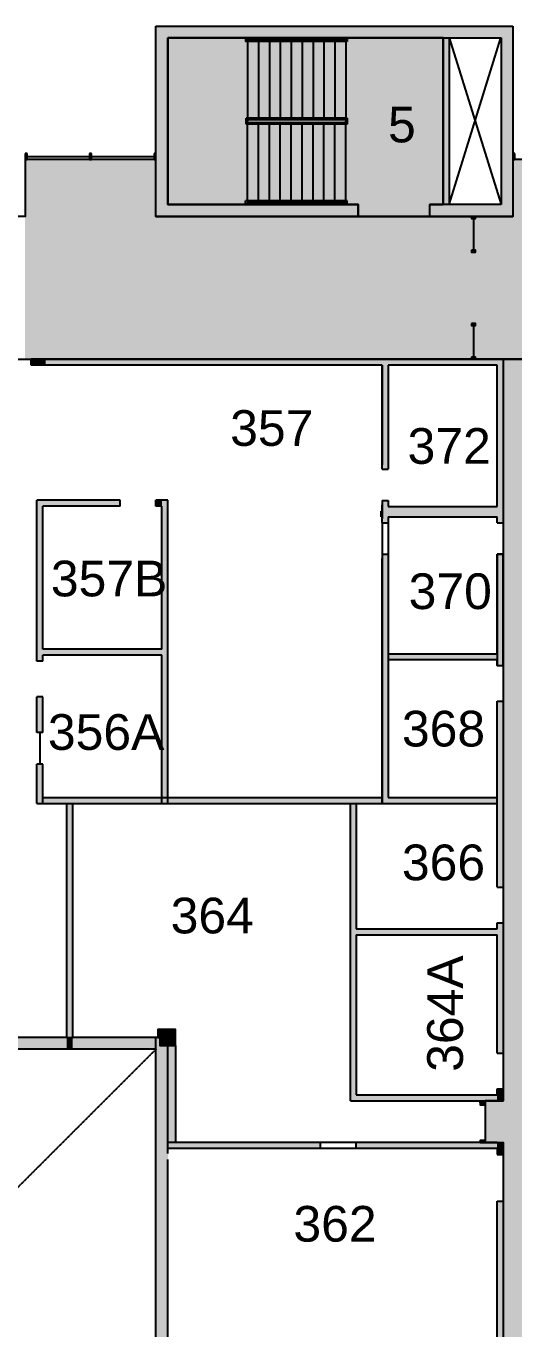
# Model space of a CAD drawing. Extents: x 2 to 4630, y -56 to 2885.
# Drawn here: x 1887 to 2379, y 1570 to 2885 of the extents above; entities that cross this region are included whole.
import ezdxf

# ---------------------------------------------------------------- set-up
doc = ezdxf.new("R2010")
doc.units = 0
doc.header["$LTSCALE"] = 0.004
doc.linetypes.add('HIDDEN', pattern=[0.375, 0.25, -0.125])
doc.layers.get('0').update_dxf_attribs({"linetype": 'CONTINUOUS'})
for name, color, linetype in [('CORRIDOR_HATCH', 253, 'CONTINUOUS'), ('SOLID', 7, 'CONTINUOUS'), ('STAIR', 251, 'CONTINUOUS'), ('TEXT', 7, 'CONTINUOUS'), ('WALL', 7, 'CONTINUOUS')]:
    doc.layers.add(name, color=color, linetype=linetype)
doc.styles.add('STYLE1', font='arial.ttf')

# ---------------------------------------------------------------- blocks, each defined once
blk = doc.blocks.new('AZMND')
for p, q in [((0, 0.5), (0, -0.5)), ((1, 0.5), (0, 0.5)), ((1, -0.5), (1, 0.5)), ((0, -0.5), (1, -0.5))]:
    blk.add_line(p, q)
blk = doc.blocks.new('*U107')
at = {"layer": 'SOLID'}
for points in [[(1349.6, 1856.5), (1349.6, 1872.5), (1351.8, 1856.5)], [(1351.8, 1856.5), (1349.6, 1872.5), (1351.8, 1872.5)], [(1351.8, 1542.5), (1351.8, 1872.5), (1357.8, 1536.5)], [(1357.8, 1536.5), (1351.8, 1872.5), (1357.8, 1872.5)], [(1357.8, 1192.5), (1357.8, 1872.5), (1365.6, 1192.5)], [(1365.6, 1192.5), (1357.8, 1872.5), (1365.6, 1872.5)], [(1365.6, 1192.5), (1365.6, 1869.5), (1369.8, 1192.5)], [(1369.8, 1192.5), (1365.6, 1869.5), (1369.8, 1869.5)], [(1369.8, 1852.5), (1369.8, 1869.5), (1685.6, 1852.5)], [(1685.6, 1852.5), (1369.8, 1869.5), (1685.6, 1869.5)], [(1685.6, 1852.5), (1685.6, 1872.5), (1693.6, 1852.5)], [(1693.6, 1852.5), (1685.6, 1872.5), (1693.6, 1872.5)], [(1693.6, 1852.5), (1693.6, 1872.5), (1699.6, 1852.5)], [(1699.6, 1852.5), (1693.6, 1872.5), (1699.6, 1872.5)], [(1699.6, 1852.5), (1699.6, 1872.5), (1701.6, 1852.5)], [(1701.6, 1852.5), (1699.6, 1872.5), (1701.6, 1872.5)], [(1701.6, 1852.5), (1701.6, 1864.5), (1927.8, 1852.5)], [(1927.8, 1852.5), (1701.6, 1864.5), (1927.8, 1864.5)], [(1927.8, 1852.5), (1927.8, 1864.5), (1933.8, 1852.5)], [(1933.8, 1852.5), (1927.8, 1864.5), (1933.8, 1864.5)], [(1933.8, 1852.5), (1933.8, 1864.5), (2017.8, 1852.5)], [(2017.8, 1852.5), (1933.8, 1864.5), (2017.8, 1864.5)]]:
    blk.add_solid(points, dxfattribs=at)
blk = doc.blocks.new('*U126')
at = {"layer": 'SOLID'}
for points in [[(2307.5, 2704.5), (2307.5, 2872.5), (2313.5, 2704.5)], [(2313.5, 2704.5), (2307.5, 2872.5), (2313.5, 2872.5)]]:
    blk.add_solid(points, dxfattribs=at)
blk = doc.blocks.new('*U134')
at = {"layer": 'SOLID'}
for points in [[(2377.8, 2750), (2377.8, 2756), (2379.8, 2750)], [(2379.8, 2750), (2377.8, 2756), (2379.8, 2756)], [(2448.8, 2750), (2448.8, 2756), (2450.8, 2750)], [(2450.8, 2750), (2448.8, 2756), (2450.8, 2756)], [(2519.8, 2750), (2519.8, 2756), (2521.8, 2750)], [(2521.8, 2750), (2519.8, 2756), (2521.8, 2756)]]:
    blk.add_solid(points, dxfattribs=at)
blk = doc.blocks.new('*U135')
at = {"layer": 'SOLID'}
for points in [[(1885.8, 2750), (1885.8, 2756), (1887.8, 2750)], [(1887.8, 2750), (1885.8, 2756), (1887.8, 2756)], [(1950.8, 2750), (1950.8, 2756), (1952.8, 2750)], [(1952.8, 2750), (1950.8, 2756), (1952.8, 2756)], [(2015.8, 2750), (2015.8, 2756), (2017.8, 2750)], [(2017.8, 2750), (2015.8, 2756), (2017.8, 2756)]]:
    blk.add_solid(points, dxfattribs=at)
blk = doc.blocks.new('*U208')
at = {"layer": 'SOLID'}
for points in [[(2344.8, 1798.5), (2344.8, 1800.5), (2349.8, 1798.5)], [(2349.8, 1798.5), (2344.8, 1800.5), (2349.8, 1800.5)]]:
    blk.add_solid(points, dxfattribs=at)
blk = doc.blocks.new('*U209')
at = {"layer": 'SOLID'}
for points in [[(2344.8, 1796.5), (2344.8, 1798.5), (2349.8, 1796.5)], [(2349.8, 1796.5), (2344.8, 1798.5), (2349.8, 1798.5)]]:
    blk.add_solid(points, dxfattribs=at)
blk = doc.blocks.new('*U210')
at = {"layer": 'SOLID'}
for points in [[(2344.8, 1758.5), (2344.8, 1760.5), (2349.8, 1758.5)], [(2349.8, 1758.5), (2344.8, 1760.5), (2349.8, 1760.5)]]:
    blk.add_solid(points, dxfattribs=at)
blk = doc.blocks.new('*U211')
at = {"layer": 'SOLID'}
for points in [[(2019.6, 1864.5), (2019.6, 1872.5), (2021.6, 1864.5)], [(2021.6, 1864.5), (2019.6, 1872.5), (2021.6, 1872.5)]]:
    blk.add_solid(points, dxfattribs=at)
blk = doc.blocks.new('*U212')
at = {"layer": 'SOLID'}
for points in [[(2029.8, 1758.5), (2029.6, 1758.5), (2029.8, 1856.5)], [(2029.8, 1758.5), (2029.8, 1856.5), (2037.6, 1758.5)], [(2037.6, 1758.5), (2029.8, 1856.5), (2037.6, 1856.5)]]:
    blk.add_solid(points, dxfattribs=at)
blk = doc.blocks.new('*U213')
at = {"layer": 'SOLID'}
for points in [[(2021.6, 1856.5), (2021.6, 1872.5), (2037.6, 1856.5)], [(2037.6, 1856.5), (2021.6, 1872.5), (2037.6, 1872.5)]]:
    blk.add_solid(points, dxfattribs=at)
blk = doc.blocks.new('*U236')
at = {"layer": 'SOLID'}
for points in [[(2361.8, 2239.5), (2361.8, 2352), (2367.8, 2239.5)], [(2367.8, 2239.5), (2361.8, 2352), (2367.8, 2352)]]:
    blk.add_solid(points, dxfattribs=at)
blk = doc.blocks.new('*U237')
at = {"layer": 'SOLID'}
for points in [[(2336, 2690.5), (2336, 2692.5), (2340, 2690.5)], [(2340, 2690.5), (2336, 2692.5), (2340, 2692.5)]]:
    blk.add_solid(points, dxfattribs=at)
blk = doc.blocks.new('*U238')
at = {"layer": 'SOLID'}
for points in [[(2336, 2656.5), (2336, 2658.5), (2340, 2656.5)], [(2340, 2656.5), (2336, 2658.5), (2340, 2658.5)]]:
    blk.add_solid(points, dxfattribs=at)
blk = doc.blocks.new('*U239')
at = {"layer": 'SOLID'}
for points in [[(2336, 2582.5), (2336, 2584.5), (2340, 2582.5)], [(2340, 2582.5), (2336, 2584.5), (2340, 2584.5)]]:
    blk.add_solid(points, dxfattribs=at)
blk = doc.blocks.new('*U240')
at = {"layer": 'SOLID'}
for points in [[(2336, 2548.5), (2336, 2550.5), (2340, 2548.5)], [(2340, 2548.5), (2336, 2550.5), (2340, 2550.5)]]:
    blk.add_solid(points, dxfattribs=at)
blk = doc.blocks.new('*U547')
at = {"layer": 'CORRIDOR_HATCH'}
for points in [[(2029.8, 2704.5), (2029.8, 2872.5), (2221.8, 2704.5)], [(2221.8, 2704.5), (2029.8, 2872.5), (2221.8, 2872.5)], [(2221.8, 2692.5), (2221.8, 2872.5), (2293.8, 2692.5)], [(2293.8, 2692.5), (2221.8, 2872.5), (2293.8, 2872.5)], [(2293.8, 2704.5), (2293.8, 2872.5), (2307.5, 2704.5)], [(2307.5, 2704.5), (2293.8, 2872.5), (2307.5, 2872.5)], [(1885.8, 2548.5), (1885.8, 2750), (2017.8, 2548.5)], [(2017.8, 2548.5), (1885.8, 2750), (2017.8, 2750)], [(2377.8, 2548.5), (2377.8, 2750), (2473.8, 2548.5)], [(2473.8, 2548.5), (2377.8, 2750), (2473.8, 2750)], [(2017.8, 2548.5), (2017.8, 2692.5), (2029.8, 2548.5)], [(2029.8, 2548.5), (2017.8, 2692.5), (2029.8, 2692.5)], [(2029.8, 2548.5), (2029.8, 2692.5), (2221.8, 2548.5)], [(2221.8, 2548.5), (2029.8, 2692.5), (2221.8, 2692.5)], [(2221.8, 2548.5), (2221.8, 2692.5), (2293.8, 2548.5)], [(2293.8, 2548.5), (2221.8, 2692.5), (2293.8, 2692.5)], [(2293.8, 2548.5), (2293.8, 2692.5), (2307.5, 2548.5)], [(2307.5, 2548.5), (2293.8, 2692.5), (2307.5, 2692.5)], [(2307.5, 2548.5), (2307.5, 2692.5), (2349.8, 2548.5)], [(2349.8, 2548.5), (2307.5, 2692.5), (2349.8, 2692.5)], [(2349.8, 2548.5), (2349.8, 2692.5), (2367.8, 2548.5)], [(2367.8, 2548.5), (2349.8, 2692.5), (2367.8, 2692.5)], [(2367.8, 2548.5), (2367.8, 2692.5), (2377.8, 2548.5)], [(2377.8, 2548.5), (2367.8, 2692.5), (2377.8, 2692.5)], [(2367.8, 844.5), (2367.8, 2548.5), (2377.8, 844.5)], [(2377.8, 844.5), (2367.8, 2548.5), (2377.8, 2548.5)], [(2377.8, 844.5), (2377.8, 2548.5), (2473.8, 844.5)], [(2473.8, 844.5), (2377.8, 2548.5), (2473.8, 2548.5)], [(2349.8, 1758.5), (2349.8, 1800.5), (2367.8, 1758.5)], [(2367.8, 1758.5), (2349.8, 1800.5), (2367.8, 1800.5)]]:
    blk.add_solid(points, dxfattribs=at)

msp = doc.modelspace()

# ---------------------------------------------------------------- linework, layer by layer
at = {"layer": 'CORRIDOR_HATCH'}
for points in [[(2029.8, 2872.5), (2029.8, 2704.5), (2221.8, 2704.5), (2221.8, 2692.5), (2293.8, 2692.5), (2293.8, 2704.5), (2307.5, 2704.5), (2307.5, 2872.5)], [(2367.8, 2548.5), (2367.8, 1800.5), (2349.8, 1800.5), (2349.8, 1758.5), (2367.8, 1758.5), (2367.8, 844.5), (2473.8, 844.5), (2473.8, 2548.5)]]:
    msp.add_lwpolyline(points, close=True, dxfattribs=at)
for points in [[(2521.8, 2750), (2377.8, 2750), (2377.8, 2692.5), (2017.8, 2692.5), (2017.8, 2750), (1885.8, 2750), (1885.8, 2692.5), (1510.5, 2692.5), (1510.5, 2745.3), (1366.5, 2745.3), (1366.5, 2692.5), (1110.5, 2692.5), (1110.5, 2704.5), (1062.5, 2704.5), (1062.5, 2692.5), (1009.8, 2692.5), (1009.8, 2750), (361.8, 2750)], [(913.8, 2548.5), (1009.8, 2548.5), (1622.6, 2548.5), (1622.6, 2529.5), (1684.8, 2529.5), (1684.8, 2548.5), (1702.8, 2548.5), (1702.8, 2524.5), (1736.8, 2524.5), (1736.8, 2548.5), (2367.8, 2548.5), (2473.8, 2548.5)]]:
    msp.add_lwpolyline(points, dxfattribs=at)
at = {"layer": 'SOLID'}
for p, q in [((2361.8, 2383.5), (2367.8, 2383.5)), ((2361.8, 2352), (2367.8, 2352)), ((1927.8, 1864.5), (1933.8, 1864.5)), ((2017.8, 1852.5), (2017.8, 1864.5))]:
    msp.add_line(p, q, dxfattribs=at)
for points in [[(2029.8, 2872.5), (2017.8, 2884.5), (2029.8, 2704.5), (2017.8, 2692.5)], [(2365.8, 2872.5), (2377.8, 2884.5), (2029.8, 2872.5), (2017.8, 2884.5)], [(2365.8, 2704.5), (2377.8, 2692.5), (2365.8, 2872.5), (2377.8, 2884.5)], [(2029.8, 2704.5), (2017.8, 2692.5), (2221.8, 2704.5), (2221.8, 2692.5)], [(2293.8, 2704.5), (2293.8, 2692.5), (2365.8, 2704.5), (2377.8, 2692.5)], [(1891.8, 2542.5), (1891.8, 2548.5), (1905.8, 2542.5), (1905.8, 2548.5)], [(1905.8, 2542.5), (2361.8, 2542.5), (1905.8, 2548.5), (2367.8, 2548.5)], [(2245.8, 2542.5), (2251.8, 2542.5), (2245.8, 2437.5), (2251.8, 2437.5)], [(2251.8, 2542.5), (2245.8, 2542.5), (2251.8, 2442), (2245.8, 2442)], [(2367.8, 2548.5), (2361.8, 2542.5), (2367.8, 2383.5), (2361.8, 2383.5)], [(1897.8, 2406.3), (1903.8, 2406.3), (1897.8, 2244), (1903.8, 2244)], [(1981.8, 2400.3), (1981.8, 2406.3), (1903.8, 2400.3), (1903.8, 2406.3)], [(2017.8, 2400.3), (2017.8, 2406.3), (2023.8, 2400.3), (2023.8, 2406.3)], [(2023.8, 2406.3), (2029.8, 2406.3), (2023.8, 2100.5), (2029.8, 2100.5)], [(2251.8, 2406), (2245.8, 2406), (2251.8, 2388), (2245.8, 2388)], [(2243.8, 2395.5), (2245.8, 2395.5), (2243.8, 2389.5), (2245.8, 2389.5)], [(2251.8, 2401.5), (2245.8, 2401.5), (2251.8, 2383.5), (2245.8, 2383.5)], [(2367.8, 2400), (2367.8, 2394), (2251.8, 2400), (2251.8, 2394)], [(2251.8, 2395.5), (2361.8, 2395.5), (2251.8, 2389.5), (2361.8, 2389.5)], [(2251.8, 2352), (2245.8, 2352), (2251.8, 2100.5), (2245.8, 2100.5)], [(2245.8, 2347.5), (2251.8, 2347.5), (2245.8, 2100.5), (2251.8, 2100.5)], [(1903.8, 2250), (1903.8, 2256), (2023.8, 2250), (2023.8, 2256)], [(2251.8, 2251.5), (2251.8, 2245.5), (2361.8, 2251.5), (2361.8, 2245.5)], [(1897.8, 2208), (1903.8, 2208), (1897.8, 2172), (1903.8, 2172)], [(2361.8, 2203.5), (2367.8, 2203.5), (2361.8, 2016), (2367.8, 2016)], [(1897.8, 2140), (1903.8, 2140), (1897.8, 2100.5), (1903.8, 2100.5)], [(1903.8, 2106.5), (2245.8, 2106.5), (1903.8, 2100.5), (2245.8, 2100.5)], [(2245.8, 2100.5), (2251.8, 2106.5), (2361.8, 2100.5), (2361.8, 2106.5)], [(1927.8, 2100.5), (1933.8, 2100.5), (1927.8, 1864.5), (1933.8, 1864.5)], [(2213.8, 2100.5), (2219.8, 2100.5), (2213.8, 1800.5), (2219.8, 1800.5)], [(2245.8, 2100.5), (2251.8, 2101.5), (2245.8, 2100.5), (2251.8, 2100.5)], [(2219.8, 1974), (2219.8, 1968), (2361.8, 1974), (2361.8, 1968)], [(2361.8, 1980), (2367.8, 1980), (2361.8, 1848.5), (2367.8, 1848.5)], [(2029.8, 1864.5), (2017.8, 1852.5), (2029.8, 1192.5), (2017.8, 1192.5)], [(2017.8, 1864.5), (2029.8, 1864.5), (2017.9, 1710), (2029.5, 1710.5)], [(2219.8, 1800.5), (2219.8, 1806.5), (2361.8, 1800.5), (2361.8, 1806.5)], [(2361.8, 1800.5), (2367.8, 1800.5), (2361.8, 1812.5), (2367.8, 1812.5)], [(2029.8, 1758.5), (2029.8, 1752.5), (2183.8, 1758.5), (2183.8, 1752.5)], [(2361.8, 1758.5), (2361.8, 1752.5), (2219.8, 1758.5), (2219.8, 1752.5)], [(2225.1, 1758.5), (2361.8, 1758.5), (2225.1, 1752.5), (2361.8, 1752.5)], [(2361.8, 1758.5), (2367.8, 1758.5), (2361.8, 1746.5), (2367.8, 1746.5)], [(2361.8, 1699.5), (2367.8, 1699.5), (2361.8, 1237.5), (2367.8, 1237.5)]]:
    msp.add_solid(points, dxfattribs=at)
at = {"layer": 'STAIR'}
for p, q in [((2108.2, 2871.9), (2108.2, 2868.9)), ((2210.7, 2868.9), (2108.2, 2868.9)), ((2109.7, 2871.9), (2109.7, 2870.4)), ((2209.2, 2870.4), (2109.7, 2870.4)), ((2110.2, 2868.9), (2110.2, 2791.5)), ((2121.2, 2868.9), (2121.2, 2791.5)), ((2132.2, 2868.9), (2132.2, 2791.5)), ((2143.2, 2868.9), (2143.2, 2791.5)), ((2154.2, 2868.9), (2154.2, 2791.5)), ((2165.2, 2868.9), (2165.2, 2791.5)), ((2176.2, 2868.9), (2176.2, 2791.5)), ((2187.2, 2868.9), (2187.2, 2791.5)), ((2198.2, 2868.9), (2198.2, 2791.5)), ((2209.2, 2871.9), (2209.2, 2870.4)), ((2209.2, 2868.9), (2209.2, 2791.5)), ((2210.7, 2871.9), (2210.7, 2868.9)), ((2108.7, 2791.5), (2108.7, 2785.5)), ((2108.7, 2785.5), (2108.7, 2791.5)), ((2210.7, 2791.5), (2108.7, 2791.5)), ((2209.2, 2790), (2110.2, 2790)), ((2110.2, 2790), (2110.2, 2788.5)), ((2110.2, 2787), (2110.2, 2788.5)), ((2209.2, 2787), (2110.2, 2787)), ((2209.2, 2790), (2209.2, 2788.5)), ((2209.2, 2787), (2209.2, 2788.5)), ((2210.7, 2785.5), (2210.7, 2791.5)), ((2210.7, 2791.5), (2210.7, 2785.5)), ((2210.7, 2785.5), (2108.7, 2785.5)), ((2110.2, 2708.1), (2110.2, 2785.5)), ((2121.2, 2708.1), (2121.2, 2785.5)), ((2132.2, 2708.1), (2132.2, 2785.5)), ((2143.2, 2708.1), (2143.2, 2785.5)), ((2154.2, 2708.1), (2154.2, 2785.5)), ((2165.2, 2708.1), (2165.2, 2785.5)), ((2176.2, 2708.1), (2176.2, 2785.5)), ((2187.2, 2708.1), (2187.2, 2785.5)), ((2198.2, 2708.1), (2198.2, 2785.5)), ((2209.2, 2708.1), (2209.2, 2785.5)), ((2210.7, 2708.1), (2108.2, 2708.1)), ((2108.2, 2705.1), (2108.2, 2708.1)), ((2210.7, 2705.1), (2210.7, 2708.1)), ((2209.2, 2706.6), (2109.7, 2706.6)), ((2109.7, 2705.1), (2109.7, 2706.6)), ((2209.2, 2705.1), (2209.2, 2706.6))]:
    msp.add_line(p, q, dxfattribs=at)
at = {"layer": 'WALL'}
for p, q in [((2017.8, 2692.5), (2017.8, 2884.5)), ((2017.8, 2884.5), (2377.8, 2884.5)), ((2377.8, 2884.5), (2377.8, 2764.5)), ((2029.8, 2704.5), (2029.8, 2872.5)), ((2029.8, 2872.5), (2299.8, 2872.5)), ((2299.8, 2872.5), (2365.8, 2872.5)), ((2307.5, 2872.5), (2307.5, 2704.5)), ((2313.5, 2872.5), (2313.5, 2704.5)), ((2313.5, 2704.5), (2365.6, 2872.5)), ((2313.5, 2872.5), (2365.8, 2704.5)), ((2365.8, 2872.5), (2365.8, 2704.5)), ((2377.8, 2764.5), (2377.8, 2692.5)), ((1887.8, 2753), (1950.8, 2753)), ((1952.8, 2753), (2015.8, 2753)), ((2221.8, 2704.5), (2029.8, 2704.5)), ((2221.8, 2692.5), (2221.8, 2704.5)), ((2299.8, 2704.5), (2293.8, 2704.5)), ((2293.8, 2692.5), (2293.8, 2704.5)), ((2365.8, 2704.5), (2299.8, 2704.5)), ((2017.8, 2692.5), (2221.8, 2692.5)), ((2293.8, 2692.5), (2377.8, 2692.5)), ((2338, 2690.5), (2338, 2658.5)), ((2338, 2582.5), (2338, 2550.5)), ((1891.8, 2542.5), (1891.8, 2548.5)), ((1905.8, 2548.5), (1891.8, 2548.5)), ((1905.8, 2542.5), (1891.8, 2542.5)), ((2367.8, 2548.5), (1905.8, 2548.5)), ((1905.8, 2542.5), (1905.8, 2548.5)), ((1905.8, 2542.5), (1905.8, 2548.5)), ((2245.8, 2542.5), (1905.8, 2542.5)), ((2245.8, 2437.5), (2245.8, 2542.5)), ((2245.8, 2542.5), (2245.8, 2442)), ((2361.8, 2542.5), (2251.8, 2542.5)), ((2251.8, 2542.5), (2251.8, 2437.5)), ((2251.8, 2542.5), (2251.8, 2442)), ((2361.8, 2400), (2361.8, 2542.5)), ((2367.8, 2548.5), (2367.8, 2383.5)), ((2245.8, 2437.5), (2251.8, 2437.5)), ((1897.8, 2244), (1897.8, 2406.3)), ((1981.8, 2406.3), (1897.8, 2406.3)), ((1981.8, 2400.3), (1981.8, 2406.3)), ((2017.8, 2400.3), (2017.8, 2406.3)), ((2029.8, 2406.3), (2017.8, 2406.3)), ((2029.8, 2100.5), (2029.8, 2406.3)), ((2245.8, 2406), (2251.8, 2406)), ((2245.8, 2406), (2245.8, 2388)), ((2251.8, 2406), (2251.8, 2400)), ((1903.8, 2256), (1903.8, 2400.3)), ((1981.8, 2400.3), (1903.8, 2400.3)), ((1903.8, 2395.5), (1903.8, 2395.5)), ((2023.8, 2400.3), (2017.8, 2400.3)), ((2023.8, 2256), (2023.8, 2400.3)), ((2245.8, 2395.5), (2245.8, 2401.5)), ((2251.8, 2400), (2361.8, 2400)), ((2245.8, 2383.5), (2245.8, 2389.5)), ((2245.8, 2383.5), (2251.8, 2383.5)), ((2245.8, 2383.5), (2245.8, 2352)), ((2251.8, 2389.5), (2361.8, 2389.5)), ((2251.8, 2389.5), (2251.8, 2383.5)), ((2251.8, 2383.5), (2251.8, 2352)), ((2361.8, 2383.5), (2361.8, 2389.5)), ((2245.8, 2352), (2245.8, 2100.5)), ((2245.8, 2352), (2251.8, 2352)), ((2245.8, 2100.5), (2245.8, 2347.5)), ((2251.8, 2352), (2251.8, 2106.5)), ((2251.8, 2347.5), (2251.8, 2251.5)), ((2361.8, 2251.5), (2361.8, 2352)), ((2367.8, 2352), (2367.8, 2239.5)), ((2023.8, 2256), (1903.8, 2256)), ((2023.8, 2250), (1903.8, 2250)), ((1903.8, 2244), (1903.8, 2250)), ((2023.8, 2100.5), (2023.8, 2250)), ((2251.8, 2251.5), (2361.8, 2251.5)), ((1903.8, 2244), (1897.8, 2244)), ((2251.8, 2245.5), (2361.8, 2245.5)), ((2361.8, 2239.5), (2361.8, 2245.5)), ((2361.8, 2239.5), (2367.8, 2239.5)), ((1897.8, 2172), (1897.8, 2208)), ((1903.8, 2208), (1897.8, 2208)), ((1903.8, 2172), (1903.8, 2208)), ((2361.8, 2095.5), (2361.8, 2203.5)), ((2361.8, 2203.5), (2367.8, 2203.5)), ((2367.8, 2203.5), (2367.8, 2016)), ((1903.8, 2172), (1897.8, 2172)), ((1900.8, 2172), (1900.8, 2140)), ((1897.8, 2100.5), (1897.8, 2140)), ((1903.8, 2140), (1897.8, 2140)), ((1903.8, 2100.5), (1903.8, 2140)), ((1903.8, 2106.5), (2245.8, 2106.5)), ((2251.8, 2106.5), (2361.8, 2106.5)), ((2361.8, 2016), (2361.8, 2112)), ((1897.8, 2100.5), (2245.8, 2100.5)), ((1927.8, 1864.5), (1927.8, 2100.5)), ((1933.8, 1864.5), (1933.8, 2100.5)), ((2213.8, 1800.5), (2213.8, 2100.5)), ((2219.8, 2100.5), (2219.8, 1974)), ((2245.8, 2100.5), (2361.8, 2100.5)), ((2361.8, 2016), (2367.8, 2016)), ((2219.8, 1974), (2361.8, 1974)), ((2361.8, 1980), (2367.8, 1980)), ((2361.8, 1974), (2361.8, 1980)), ((2367.8, 1980), (2367.8, 1848.5)), ((2219.8, 1968), (2361.8, 1968)), ((2219.8, 1968), (2219.8, 1806.5)), ((2361.8, 1848.5), (2361.8, 1968)), ((2361.8, 1926.2), (2361.8, 1968)), ((2037.6, 1872.5), (2019.6, 1872.5)), ((2019.6, 1872.5), (2019.6, 1864.5)), ((1927.8, 1864.5), (1701.6, 1864.5)), ((2029.8, 1864.5), (1933.8, 1864.5)), ((2029.8, 1747.5), (2029.8, 1864.5)), ((2017.8, 1852.5), (1369.8, 1852.5)), ((2017.8, 1204.5), (2017.8, 1852.5)), ((2361.8, 1848.5), (2367.8, 1848.5)), ((2213.8, 1800.5), (2367.8, 1800.5)), ((2219.8, 1806.5), (2361.8, 1806.5)), ((2361.8, 1812.5), (2367.8, 1812.5)), ((2361.8, 1806.5), (2361.8, 1812.5)), ((2367.8, 1812.5), (2367.8, 1800.5)), ((2183.8, 1758.5), (2029.8, 1758.5)), ((2183.8, 1752.5), (2029.8, 1752.5)), ((2183.8, 1752.5), (2029.8, 1752.5)), ((2183.8, 1752.5), (2183.8, 1758.5)), ((2219.8, 1758.5), (2183.8, 1758.5)), ((2219.8, 1752.5), (2183.8, 1752.5)), ((2361.8, 1758.5), (2219.8, 1758.5)), ((2219.8, 1752.5), (2219.8, 1758.5)), ((2361.8, 1752.5), (2219.8, 1752.5)), ((2361.8, 1752.5), (2219.8, 1752.5)), ((2361.8, 1758.5), (2367.8, 1758.5)), ((2361.8, 1752.5), (2361.8, 1746.5)), ((2367.8, 1758.5), (2367.8, 1746.5)), ((2367.8, 1758.5), (2367.8, 1746.5)), ((2029.8, 1459.5), (2029.8, 1741.5)), ((2361.8, 1746.5), (2367.8, 1746.5)), ((2361.8, 1746.5), (2367.8, 1746.5)), ((2361.8, 1459.5), (2361.8, 1699.5)), ((2361.8, 1699.5), (2367.8, 1699.5)), ((2361.8, 1699.5), (2367.8, 1699.5)), ((2367.8, 1699.5), (2367.8, 1237.5))]:
    msp.add_line(p, q, dxfattribs=at)
at = {"layer": 'WALL', "linetype": 'HIDDEN'}
for p, q in [((1905.8, 2548.5), (1903.8, 2548.5)), ((1905.8, 2542.5), (1903.8, 2542.5)), ((2017.8, 1852.5), (1369.8, 1204.5))]:
    msp.add_line(p, q, dxfattribs=at)
at = {"layer": 'WALL'}
for points in [[(2336, 2692.5), (2336, 2690.5), (2340, 2690.5), (2340, 2692.5), (2336, 2692.5)], [(2336, 2658.5), (2336, 2656.5), (2340, 2656.5), (2340, 2658.5), (2336, 2658.5)], [(2336, 2584.5), (2336, 2582.5), (2340, 2582.5), (2340, 2584.5), (2336, 2584.5)], [(2336, 2550.5), (2336, 2548.5), (2340, 2548.5), (2340, 2550.5), (2336, 2550.5)], [(2361.8, 2352), (2361.8, 2239.5), (2367.8, 2239.5), (2367.8, 2352), (2361.8, 2352)], [(2019.6, 1864.5), (2021.6, 1864.5), (2021.6, 1872.5), (2019.6, 1872.5), (2019.6, 1864.5)], [(2021.6, 1872.5), (2021.6, 1856.5), (2037.6, 1856.5), (2037.6, 1872.5), (2021.6, 1872.5)], [(2037.6, 1856.5), (2037.6, 1758.5), (2029.6, 1758.5), (2029.8, 1856.5), (2037.6, 1856.5)], [(2344.8, 1798.5), (2344.8, 1800.5), (2349.8, 1800.5), (2349.8, 1798.5), (2344.8, 1798.5)], [(2349.8, 1798.5), (2344.8, 1798.5), (2344.8, 1796.5), (2349.8, 1796.5), (2349.8, 1798.5)], [(2349.8, 1760.5), (2344.8, 1760.5), (2344.8, 1758.5), (2349.8, 1758.5), (2349.8, 1760.5)]]:
    msp.add_lwpolyline(points, dxfattribs=at)

# ---------------------------------------------------------------- block references
at = {"layer": 'CORRIDOR_HATCH'}
msp.add_blockref('*U547', (0, 0), dxfattribs=at)
at = {"layer": 'SOLID'}
for name in ['*U126', '*U135', '*U134', '*U237', '*U238', '*U239', '*U240', '*U236', '*U107', '*U211', '*U213', '*U212', '*U208', '*U209', '*U210']:
    msp.add_blockref(name, (0, 0), dxfattribs=at)
at = {"layer": 'WALL', "xscale": 2, "yscale": 6}
for p in [(1885.8, 2753), (1950.8, 2753), (2015.8, 2753)]:
    msp.add_blockref('AZMND', p, dxfattribs=at)
at = {"layer": 'WALL', "xscale": 2, "yscale": 6, "rotation": 180}
msp.add_blockref('AZMND', (2379.8, 2753), dxfattribs=at)

# ---------------------------------------------------------------- texts
at = {"layer": 'TEXT', "style": 'STYLE1'}
for s, p in [('5', (2251.8, 2767.2)), ('357', (2092.6, 2461.1)), ('372', (2271.5, 2443)), ('357B', (1911.8, 2309.3)), ('370', (2272.6, 2296.5)), ('368', (2265.8, 2157.9)), ('356A', (1908.8, 2154.5)), ('366', (2265.8, 2023)), ('364', (2032.6, 1969.4)), ('362', (2156.4, 1658.5))]:
    msp.add_text(s, height=36, dxfattribs=at).set_placement(p)
msp.add_text('364A', height=36, rotation=90, dxfattribs=at).set_placement((2327.3, 1829.8))

doc.saveas('drawing.dxf')
